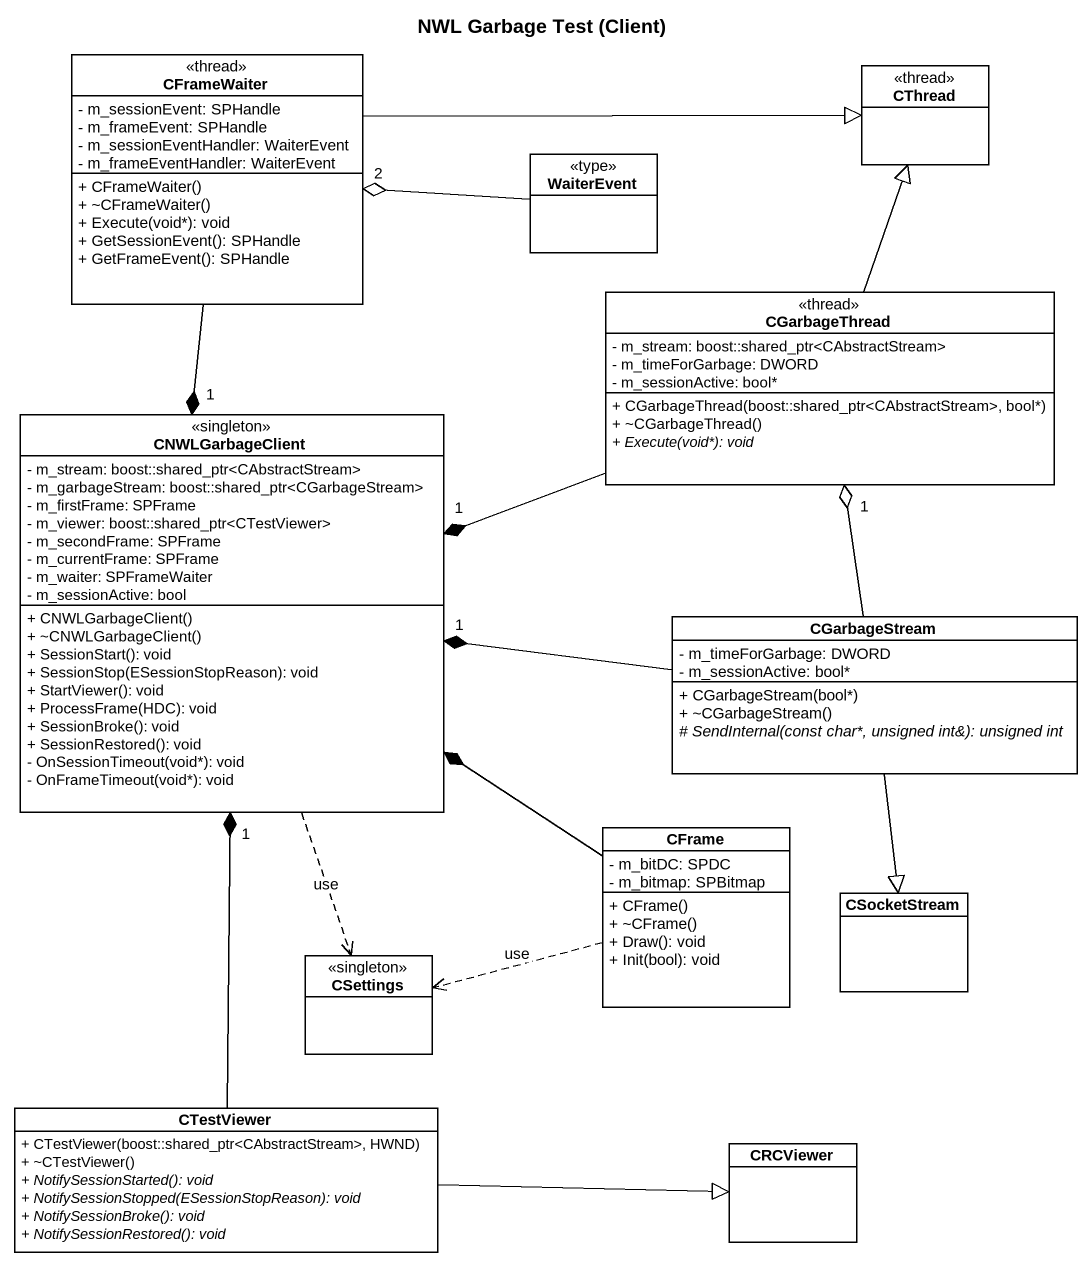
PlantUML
@startuml
title NWL Garbage Test (Client)
hide circle
hide empty members
skinparam classAttributeIconSize 0
class CFrameWaiter <<thread>> {
  - m_sessionEvent: SPHandle
  - m_frameEvent: SPHandle
  - m_sessionEventHandler: WaiterEvent
  - m_frameEventHandler: WaiterEvent
  + CFrameWaiter()
  + ~CFrameWaiter()
  + Execute(void*): void
  + GetSessionEvent(): SPHandle
  + GetFrameEvent(): SPHandle
}
class CThread <<thread>>
class WaiterEvent <<type>>
class CGarbageThread <<thread>> {
  - m_stream: boost::shared_ptr<CAbstractStream>
  - m_timeForGarbage: DWORD
  - m_sessionActive: bool*
  + CGarbageThread(boost::shared_ptr<CAbstractStream>, bool*)
  + ~CGarbageThread()
  {abstract} + Execute(void*): void
}
class CNWLGarbageClient <<singleton>> {
  - m_stream: boost::shared_ptr<CAbstractStream>
  - m_garbageStream: boost::shared_ptr<CGarbageStream>
  - m_firstFrame: SPFrame
  - m_viewer: boost::shared_ptr<CTestViewer>
  - m_secondFrame: SPFrame
  - m_currentFrame: SPFrame
  - m_waiter: SPFrameWaiter
  - m_sessionActive: bool
  + CNWLGarbageClient()
  + ~CNWLGarbageClient()
  + SessionStart(): void
  + SessionStop(ESessionStopReason): void
  + StartViewer(): void
  + ProcessFrame(HDC): void
  + SessionBroke(): void
  + SessionRestored(): void
  - OnSessionTimeout(void*): void
  - OnFrameTimeout(void*): void
}
class CGarbageStream {
  - m_timeForGarbage: DWORD
  - m_sessionActive: bool*
  + CGarbageStream(bool*)
  + ~CGarbageStream()
  {abstract} # SendInternal(const char*, unsigned int&): unsigned int
}
class CFrame {
  - m_bitDC: SPDC
  - m_bitmap: SPBitmap
  + CFrame()
  + ~CFrame()
  + Draw(): void
  + Init(bool): void
}
class CSocketStream
class CSettings <<singleton>>
class CTestViewer {
  + CTestViewer(boost::shared_ptr<CAbstractStream>, HWND)
  + ~CTestViewer()
  {abstract} + NotifySessionStarted(): void
  {abstract} + NotifySessionStopped(ESessionStopReason): void
  {abstract} + NotifySessionBroke(): void
  {abstract} + NotifySessionRestored(): void
}
class CRCViewer
CFrameWaiter -right-|> CThread
CFrameWaiter --* "1" CNWLGarbageClient
WaiterEvent -left-o "2" CFrameWaiter
CGarbageThread -up-|> CThread
CGarbageThread -left-* "1" CNWLGarbageClient
CNWLGarbageClient ..> CSettings : use
CGarbageStream -up-o "1" CGarbageThread
CGarbageStream -left-* "1" CNWLGarbageClient
CGarbageStream --|> CSocketStream
CFrame -up-* CNWLGarbageClient
CFrame .left.> CSettings : use
CTestViewer -up-* "1" CNWLGarbageClient
CTestViewer -right-|> CRCViewer
@enduml
